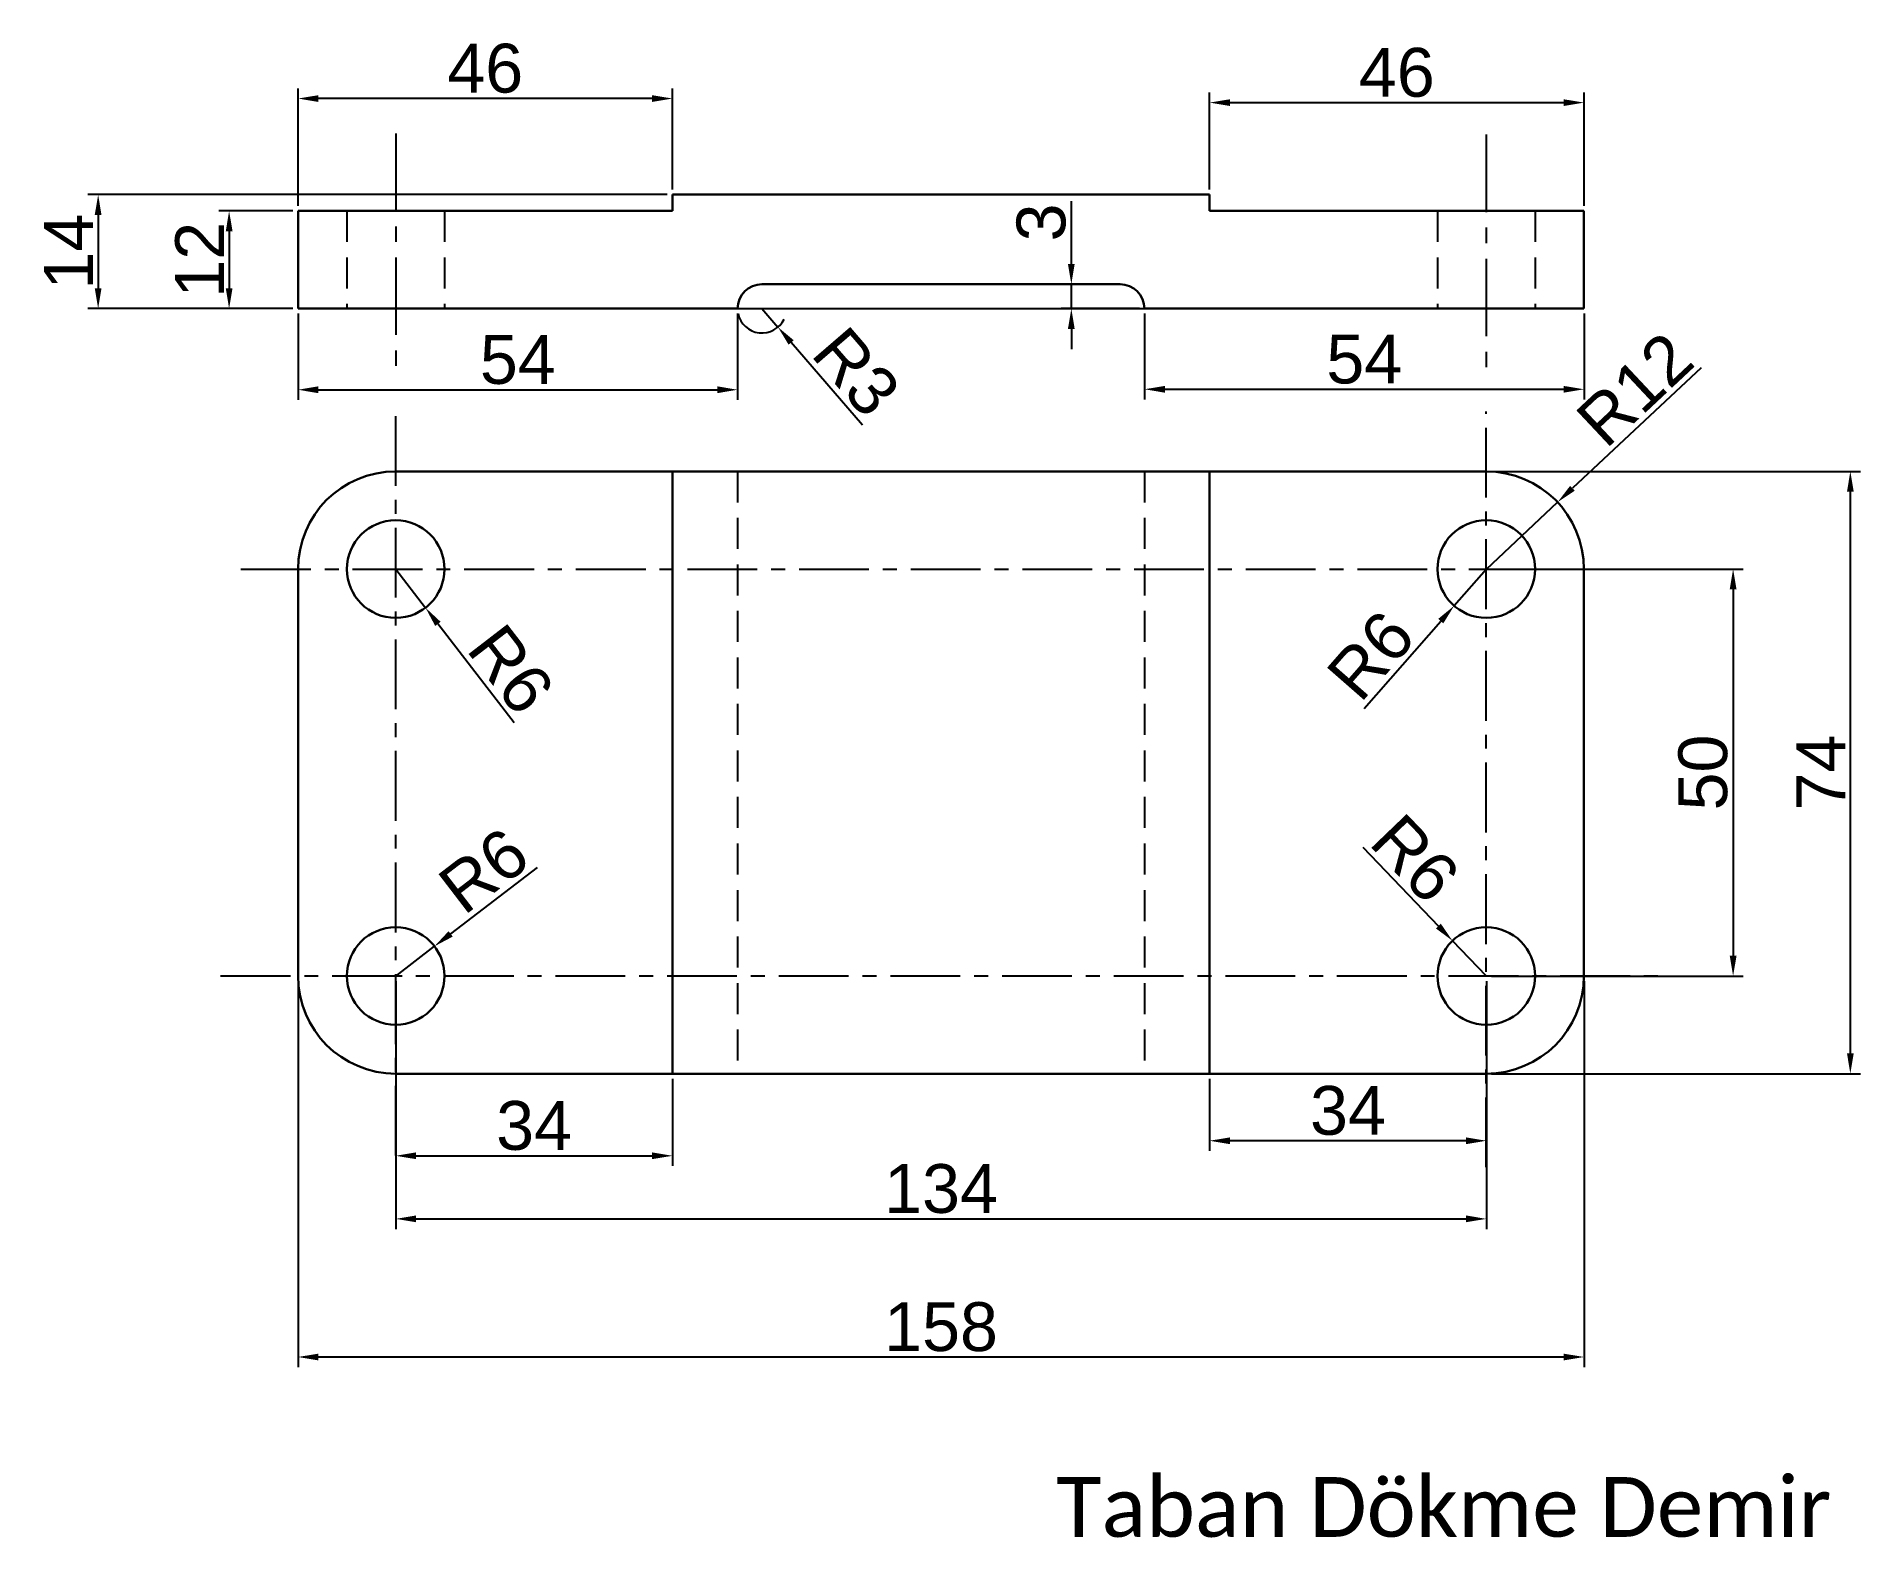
# Model space of a CAD drawing. Header units: millimetres. Extents: x 3713 to 3937, y 1942 to 2126.
import ezdxf

# ---------------------------------------------------------------- set-up
doc = ezdxf.new("R2010")
doc.units = ezdxf.units.MM
doc.header["$LTSCALE"] = 0.3
doc.linetypes.add('CENTER', pattern=[50.8, 31.75, -6.35, 6.35, -6.35])
doc.linetypes.add('DASHED', pattern=[19.05, 12.7, -6.35])
doc.styles.get("Standard").update_dxf_attribs({"font": 'arial.ttf'})
doc.dimstyles.new('ISO-25', dxfattribs={"dimtxt": 6, "dimasz": 2.5, "dimexe": 1.25, "dimexo": 0.625, "dimtad": 1, "dimtxsty": 'Standard', "dimcen": 2.5, "dimadec": 0, "dimazin": 0, "dimtfac": 1, "dimtmove": 0, "dimatfit": 3, "dimfxl": 1, "dimarcsym": 0})

# ---------------------------------------------------------------- blocks, each defined once
blk = doc.blocks.new('*D1')
at = {"color": 0, "lineweight": -2, "ltscale": 0.9, "transparency": 16777216}
for p, q in [((3745.02, 2010.15), (3745.02, 1962.71)), ((3903.02, 2010.15), (3903.02, 1962.71)), ((3747.52, 1963.96), (3900.52, 1963.96))]:
    blk.add_line(p, q, dxfattribs=at)
at = {"color": 0, "ltscale": 0.9, "transparency": 16777216}
for points in [[(3747.52, 1964.37), (3747.52, 1963.54), (3745.02, 1963.96)], [(3900.52, 1964.37), (3900.52, 1963.54), (3903.02, 1963.96)]]:
    blk.add_solid(points, dxfattribs=at)
at = {"layer": 'Defpoints', "color": 0, "ltscale": 0.9, "transparency": 16777216}
for p in [(3745.02, 2010.77), (3903.02, 2010.77), (3903.02, 1963.96)]:
    blk.add_point(p, dxfattribs=at)
at = {"color": 0, "ltscale": 0.9, "transparency": 16777216, "insert": (3824.02, 1967.65), "char_height": 6, "attachment_point": 5}
blk.add_mtext('158', dxfattribs=at)
blk = doc.blocks.new('*D2')
at = {"color": 0, "lineweight": -2, "ltscale": 0.9, "transparency": 16777216}
for p, q in [((3757.02, 2010.15), (3757.02, 1979.68)), ((3891.02, 2010.15), (3891.02, 1979.68)), ((3759.52, 1980.93), (3888.52, 1980.93))]:
    blk.add_line(p, q, dxfattribs=at)
at = {"color": 0, "ltscale": 0.9, "transparency": 16777216}
for points in [[(3759.52, 1981.35), (3759.52, 1980.52), (3757.02, 1980.93)], [(3888.52, 1981.35), (3888.52, 1980.52), (3891.02, 1980.93)]]:
    blk.add_solid(points, dxfattribs=at)
at = {"layer": 'Defpoints', "color": 0, "ltscale": 0.9, "transparency": 16777216}
for p in [(3757.02, 2010.77), (3891.02, 2010.77), (3891.02, 1980.93)]:
    blk.add_point(p, dxfattribs=at)
at = {"color": 0, "ltscale": 0.9, "transparency": 16777216, "insert": (3824.02, 1984.62), "char_height": 6, "attachment_point": 5}
blk.add_mtext('134', dxfattribs=at)
blk = doc.blocks.new('*D3')
at = {"color": 0, "lineweight": -2, "ltscale": 0.9, "transparency": 16777216}
for p, q in [((3757.02, 1998.15), (3757.02, 1987.43)), ((3791.02, 1998.15), (3791.02, 1987.43)), ((3759.52, 1988.68), (3788.52, 1988.68))]:
    blk.add_line(p, q, dxfattribs=at)
at = {"color": 0, "ltscale": 0.9, "transparency": 16777216}
for points in [[(3759.52, 1989.1), (3759.52, 1988.27), (3757.02, 1988.68)], [(3788.52, 1989.1), (3788.52, 1988.27), (3791.02, 1988.68)]]:
    blk.add_solid(points, dxfattribs=at)
at = {"layer": 'Defpoints', "color": 0, "ltscale": 0.9, "transparency": 16777216}
for p in [(3757.02, 1998.77), (3791.02, 1998.77), (3791.02, 1988.68)]:
    blk.add_point(p, dxfattribs=at)
at = {"color": 0, "ltscale": 0.9, "transparency": 16777216, "insert": (3774.02, 1992.37), "char_height": 6, "attachment_point": 5}
blk.add_mtext('34', dxfattribs=at)
blk = doc.blocks.new('*D4')
at = {"color": 0, "lineweight": -2, "ltscale": 0.9, "transparency": 16777216}
for p, q in [((3857.02, 1998.15), (3857.02, 1989.28)), ((3891.02, 1998.15), (3891.02, 1989.28)), ((3888.52, 1990.53), (3859.52, 1990.53))]:
    blk.add_line(p, q, dxfattribs=at)
at = {"color": 0, "ltscale": 0.9, "transparency": 16777216}
for points in [[(3859.52, 1990.94), (3859.52, 1990.11), (3857.02, 1990.53)], [(3888.52, 1990.94), (3888.52, 1990.11), (3891.02, 1990.53)]]:
    blk.add_solid(points, dxfattribs=at)
at = {"layer": 'Defpoints', "color": 0, "ltscale": 0.9, "transparency": 16777216}
for p in [(3857.02, 1998.77), (3891.02, 1998.77), (3857.02, 1990.53)]:
    blk.add_point(p, dxfattribs=at)
at = {"color": 0, "ltscale": 0.9, "transparency": 16777216, "insert": (3874.02, 1994.22), "char_height": 6, "attachment_point": 5}
blk.add_mtext('34', dxfattribs=at)
blk = doc.blocks.new('*D5')
at = {"color": 0, "lineweight": -2, "ltscale": 0.9, "transparency": 16777216}
for p, q in [((3891.64, 2072.77), (3936.99, 2072.77)), ((3935.74, 2070.27), (3935.74, 2001.27)), ((3891.64, 1998.77), (3936.99, 1998.77))]:
    blk.add_line(p, q, dxfattribs=at)
at = {"color": 0, "ltscale": 0.9, "transparency": 16777216}
for points in [[(3935.33, 2070.27), (3936.16, 2070.27), (3935.74, 2072.77)], [(3935.33, 2001.27), (3936.16, 2001.27), (3935.74, 1998.77)]]:
    blk.add_solid(points, dxfattribs=at)
at = {"layer": 'Defpoints', "color": 0, "ltscale": 0.9, "transparency": 16777216}
for p in [(3891.02, 2072.77), (3891.02, 1998.77), (3935.74, 1998.77)]:
    blk.add_point(p, dxfattribs=at)
at = {"color": 0, "ltscale": 0.9, "transparency": 16777216, "insert": (3932.12, 2035.77), "char_height": 6, "attachment_point": 5, "rotation": 90}
blk.add_mtext('74', dxfattribs=at)
blk = doc.blocks.new('*D6')
at = {"color": 0, "lineweight": -2, "ltscale": 0.9, "transparency": 16777216}
for p, q in [((3891.64, 2060.77), (3922.59, 2060.77)), ((3921.34, 2058.27), (3921.34, 2013.27)), ((3891.64, 2010.77), (3922.59, 2010.77))]:
    blk.add_line(p, q, dxfattribs=at)
at = {"color": 0, "ltscale": 0.9, "transparency": 16777216}
for points in [[(3920.92, 2058.27), (3921.76, 2058.27), (3921.34, 2060.77)], [(3920.92, 2013.27), (3921.76, 2013.27), (3921.34, 2010.77)]]:
    blk.add_solid(points, dxfattribs=at)
at = {"layer": 'Defpoints', "color": 0, "ltscale": 0.9, "transparency": 16777216}
for p in [(3891.02, 2060.77), (3891.02, 2010.77), (3921.34, 2010.77)]:
    blk.add_point(p, dxfattribs=at)
at = {"color": 0, "ltscale": 0.9, "transparency": 16777216, "insert": (3917.65, 2035.77), "char_height": 6, "attachment_point": 5, "rotation": 90}
blk.add_mtext('50', dxfattribs=at)
blk = doc.blocks.new('*D7')
at = {"color": 0, "lineweight": -2, "ltscale": 0.9, "transparency": 16777216}
for p, q in [((3917.4, 2085.51), (3901.59, 2070.69)), ((3891.02, 2060.77), (3899.77, 2068.98))]:
    blk.add_line(p, q, dxfattribs=at)
at = {"color": 0, "ltscale": 0.9, "transparency": 16777216}
blk.add_solid([(3901.31, 2070.99), (3901.88, 2070.39), (3899.77, 2068.98)], dxfattribs=at)
at = {"layer": 'Defpoints', "color": 0, "ltscale": 0.9, "transparency": 16777216}
for p in [(3899.77, 2068.98), (3891.02, 2060.77)]:
    blk.add_point(p, dxfattribs=at)
at = {"color": 0, "ltscale": 0.9, "transparency": 16777216, "insert": (3909.25, 2082.86), "char_height": 6, "attachment_point": 5, "rotation": 43.1625}
blk.add_mtext('R12', dxfattribs=at)
blk = doc.blocks.new('*D8')
at = {"color": 0, "lineweight": -2, "ltscale": 0.9, "transparency": 16777216}
for p, q in [((3774.41, 2024.11), (3763.76, 2015.94)), ((3757.02, 2010.77), (3761.78, 2014.42))]:
    blk.add_line(p, q, dxfattribs=at)
at = {"color": 0, "ltscale": 0.9, "transparency": 16777216}
blk.add_solid([(3763.51, 2016.27), (3764.02, 2015.61), (3761.78, 2014.42)], dxfattribs=at)
at = {"layer": 'Defpoints', "color": 0, "ltscale": 0.9, "transparency": 16777216}
for p in [(3761.78, 2014.42), (3757.02, 2010.77)]:
    blk.add_point(p, dxfattribs=at)
at = {"color": 0, "ltscale": 0.9, "transparency": 16777216, "insert": (3767.84, 2023.71), "char_height": 6, "attachment_point": 5, "rotation": 37.4679}
blk.add_mtext('R6', dxfattribs=at)
blk = doc.blocks.new('*D9')
at = {"color": 0, "lineweight": -2, "ltscale": 0.9, "transparency": 16777216}
for p, q in [((3875.83, 2026.58), (3885.13, 2016.9)), ((3891.02, 2010.77), (3886.86, 2015.1))]:
    blk.add_line(p, q, dxfattribs=at)
at = {"color": 0, "ltscale": 0.9, "transparency": 16777216}
blk.add_solid([(3885.43, 2017.19), (3884.83, 2016.61), (3886.86, 2015.1)], dxfattribs=at)
at = {"layer": 'Defpoints', "color": 0, "ltscale": 0.9, "transparency": 16777216}
for p in [(3886.86, 2015.1), (3891.02, 2010.77)]:
    blk.add_point(p, dxfattribs=at)
at = {"color": 0, "ltscale": 0.9, "transparency": 16777216, "insert": (3882.27, 2025.2), "char_height": 6, "attachment_point": 5, "rotation": 313.8535}
blk.add_mtext('R6', dxfattribs=at)
blk = doc.blocks.new('*D10')
at = {"color": 0, "lineweight": -2, "ltscale": 0.9, "transparency": 16777216}
for p, q in [((3891.02, 2060.77), (3887.07, 2056.26)), ((3876.01, 2043.62), (3885.42, 2054.37))]:
    blk.add_line(p, q, dxfattribs=at)
at = {"color": 0, "ltscale": 0.9, "transparency": 16777216}
blk.add_solid([(3885.11, 2054.65), (3885.73, 2054.1), (3887.07, 2056.26)], dxfattribs=at)
at = {"layer": 'Defpoints', "color": 0, "ltscale": 0.9, "transparency": 16777216}
for p in [(3891.02, 2060.77), (3887.07, 2056.26)]:
    blk.add_point(p, dxfattribs=at)
at = {"color": 0, "ltscale": 0.9, "transparency": 16777216, "insert": (3876.83, 2050.16), "char_height": 6, "attachment_point": 5, "rotation": 48.8169}
blk.add_mtext('R6', dxfattribs=at)
blk = doc.blocks.new('*D11')
at = {"color": 0, "lineweight": -2, "ltscale": 0.9, "transparency": 16777216}
for p, q in [((3744.39, 2104.77), (3735.3, 2104.77)), ((3736.55, 2102.27), (3736.55, 2095.27)), ((3744.39, 2092.77), (3735.3, 2092.77))]:
    blk.add_line(p, q, dxfattribs=at)
at = {"color": 0, "ltscale": 0.9, "transparency": 16777216}
for points in [[(3736.14, 2102.27), (3736.97, 2102.27), (3736.55, 2104.77)], [(3736.14, 2095.27), (3736.97, 2095.27), (3736.55, 2092.77)]]:
    blk.add_solid(points, dxfattribs=at)
at = {"layer": 'Defpoints', "color": 0, "ltscale": 0.9, "transparency": 16777216}
for p in [(3745.02, 2104.77), (3736.55, 2092.77), (3745.02, 2092.77)]:
    blk.add_point(p, dxfattribs=at)
at = {"color": 0, "ltscale": 0.9, "transparency": 16777216, "insert": (3732.92, 2098.77), "char_height": 6, "attachment_point": 5, "rotation": 90}
blk.add_mtext('12', dxfattribs=at)
blk = doc.blocks.new('*D12')
at = {"color": 0, "lineweight": -2, "ltscale": 0.9, "transparency": 16777216}
for p, q in [((3790.39, 2106.77), (3719.21, 2106.77)), ((3720.46, 2104.27), (3720.46, 2095.27)), ((3744.39, 2092.77), (3719.21, 2092.77))]:
    blk.add_line(p, q, dxfattribs=at)
at = {"color": 0, "ltscale": 0.9, "transparency": 16777216}
for points in [[(3720.04, 2104.27), (3720.87, 2104.27), (3720.46, 2106.77)], [(3720.04, 2095.27), (3720.87, 2095.27), (3720.46, 2092.77)]]:
    blk.add_solid(points, dxfattribs=at)
at = {"layer": 'Defpoints', "color": 0, "ltscale": 0.9, "transparency": 16777216}
for p in [(3791.02, 2106.77), (3720.46, 2092.77), (3745.02, 2092.77)]:
    blk.add_point(p, dxfattribs=at)
at = {"color": 0, "ltscale": 0.9, "transparency": 16777216, "insert": (3716.82, 2099.77), "char_height": 6, "attachment_point": 5, "rotation": 90}
blk.add_mtext('14', dxfattribs=at)
blk = doc.blocks.new('*D13')
at = {"color": 0, "lineweight": -2, "ltscale": 0.9, "transparency": 16777216}
for p, q in [((3745.02, 2105.4), (3745.02, 2119.83)), ((3788.52, 2118.58), (3747.52, 2118.58)), ((3791.02, 2107.4), (3791.02, 2119.83))]:
    blk.add_line(p, q, dxfattribs=at)
at = {"color": 0, "ltscale": 0.9, "transparency": 16777216}
for points in [[(3747.52, 2118.99), (3747.52, 2118.16), (3745.02, 2118.58)], [(3788.52, 2118.99), (3788.52, 2118.16), (3791.02, 2118.58)]]:
    blk.add_solid(points, dxfattribs=at)
at = {"layer": 'Defpoints', "color": 0, "ltscale": 0.9, "transparency": 16777216}
for p in [(3745.02, 2118.58), (3791.02, 2106.77), (3745.02, 2104.77)]:
    blk.add_point(p, dxfattribs=at)
at = {"color": 0, "ltscale": 0.9, "transparency": 16777216, "insert": (3768.02, 2122.27), "char_height": 6, "attachment_point": 5}
blk.add_mtext('46', dxfattribs=at)
blk = doc.blocks.new('*D14')
at = {"color": 0, "lineweight": -2, "ltscale": 0.9, "transparency": 16777216}
for p, q in [((3745.02, 2092.15), (3745.02, 2081.55)), ((3799.02, 2092.15), (3799.02, 2081.55)), ((3747.52, 2082.8), (3796.52, 2082.8))]:
    blk.add_line(p, q, dxfattribs=at)
at = {"color": 0, "ltscale": 0.9, "transparency": 16777216}
for points in [[(3747.52, 2083.22), (3747.52, 2082.38), (3745.02, 2082.8)], [(3796.52, 2083.22), (3796.52, 2082.38), (3799.02, 2082.8)]]:
    blk.add_solid(points, dxfattribs=at)
at = {"layer": 'Defpoints', "color": 0, "ltscale": 0.9, "transparency": 16777216}
for p in [(3745.02, 2092.77), (3799.02, 2092.77), (3799.02, 2082.8)]:
    blk.add_point(p, dxfattribs=at)
at = {"color": 0, "ltscale": 0.9, "transparency": 16777216, "insert": (3772.02, 2086.48), "char_height": 6, "attachment_point": 5}
blk.add_mtext('54', dxfattribs=at)
blk = doc.blocks.new('*D15')
at = {"color": 0, "lineweight": -2, "ltscale": 0.9, "transparency": 16777216}
for p, q in [((3857.02, 2107.4), (3857.02, 2119.33)), ((3859.52, 2118.08), (3900.52, 2118.08)), ((3903.02, 2105.4), (3903.02, 2119.33))]:
    blk.add_line(p, q, dxfattribs=at)
at = {"color": 0, "ltscale": 0.9, "transparency": 16777216}
for points in [[(3859.52, 2118.49), (3859.52, 2117.66), (3857.02, 2118.08)], [(3900.52, 2118.49), (3900.52, 2117.66), (3903.02, 2118.08)]]:
    blk.add_solid(points, dxfattribs=at)
at = {"layer": 'Defpoints', "color": 0, "ltscale": 0.9, "transparency": 16777216}
for p in [(3903.02, 2118.08), (3857.02, 2106.77), (3903.02, 2104.77)]:
    blk.add_point(p, dxfattribs=at)
at = {"color": 0, "ltscale": 0.9, "transparency": 16777216, "insert": (3880.02, 2121.76), "char_height": 6, "attachment_point": 5}
blk.add_mtext('46', dxfattribs=at)
blk = doc.blocks.new('*D16')
at = {"color": 0, "lineweight": -2, "ltscale": 0.9, "transparency": 16777216}
for p, q in [((3849.02, 2092.15), (3849.02, 2081.61)), ((3903.02, 2092.15), (3903.02, 2081.61)), ((3851.52, 2082.86), (3900.52, 2082.86))]:
    blk.add_line(p, q, dxfattribs=at)
at = {"color": 0, "ltscale": 0.9, "transparency": 16777216}
for points in [[(3851.52, 2083.27), (3851.52, 2082.44), (3849.02, 2082.86)], [(3900.52, 2083.27), (3900.52, 2082.44), (3903.02, 2082.86)]]:
    blk.add_solid(points, dxfattribs=at)
at = {"layer": 'Defpoints', "color": 0, "ltscale": 0.9, "transparency": 16777216}
for p in [(3849.02, 2092.77), (3903.02, 2092.77), (3903.02, 2082.86)]:
    blk.add_point(p, dxfattribs=at)
at = {"color": 0, "ltscale": 0.9, "transparency": 16777216, "insert": (3876.02, 2086.53), "char_height": 6, "attachment_point": 5}
blk.add_mtext('54', dxfattribs=at)
blk = doc.blocks.new('*D17')
at = {"color": 0, "lineweight": -2, "ltscale": 0.9, "transparency": 16777216}
for p, q in [((3802.02, 2092.77), (3803.98, 2090.5)), ((3814.38, 2078.44), (3805.61, 2088.61))]:
    blk.add_line(p, q, dxfattribs=at)
blk.add_arc((3802.02, 2092.77), 3, 191.9366, 334.6659, dxfattribs=at)
at = {"color": 0, "ltscale": 0.9, "transparency": 16777216}
blk.add_solid([(3805.92, 2088.88), (3805.29, 2088.34), (3803.98, 2090.5)], dxfattribs=at)
at = {"layer": 'Defpoints', "color": 0, "ltscale": 0.9, "transparency": 16777216}
for p in [(3802.02, 2092.77), (3803.98, 2090.5)]:
    blk.add_point(p, dxfattribs=at)
at = {"color": 0, "ltscale": 0.9, "transparency": 16777216, "insert": (3813.61, 2084.99), "char_height": 6, "attachment_point": 5, "rotation": 310.7927}
blk.add_mtext('R3', dxfattribs=at)
blk = doc.blocks.new('*D18')
at = {"color": 0, "lineweight": -2, "ltscale": 0.9, "transparency": 16777216}
for p, q in [((3840.03, 2098.27), (3840.03, 2105.95)), ((3843.53, 2095.77), (3838.78, 2095.77)), ((3840.03, 2092.77), (3840.03, 2095.77)), ((3848.39, 2092.77), (3838.78, 2092.77)), ((3840.03, 2090.27), (3840.03, 2087.77))]:
    blk.add_line(p, q, dxfattribs=at)
at = {"color": 0, "ltscale": 0.9, "transparency": 16777216}
for points in [[(3839.61, 2098.27), (3840.44, 2098.27), (3840.03, 2095.77)], [(3839.61, 2090.27), (3840.44, 2090.27), (3840.03, 2092.77)]]:
    blk.add_solid(points, dxfattribs=at)
at = {"layer": 'Defpoints', "color": 0, "ltscale": 0.9, "transparency": 16777216}
for p in [(3840.03, 2095.77), (3844.16, 2095.77), (3849.02, 2092.77)]:
    blk.add_point(p, dxfattribs=at)
at = {"color": 0, "ltscale": 0.9, "transparency": 16777216, "insert": (3836.34, 2103.36), "char_height": 6, "attachment_point": 5, "rotation": 90}
blk.add_mtext('3', dxfattribs=at)
blk = doc.blocks.new('*D19')
at = {"color": 0, "lineweight": -2, "ltscale": 0.9, "transparency": 16777216}
for p, q in [((3757.02, 2060.77), (3760.68, 2056.02)), ((3771.57, 2041.86), (3762.2, 2054.04))]:
    blk.add_line(p, q, dxfattribs=at)
at = {"color": 0, "ltscale": 0.9, "transparency": 16777216}
blk.add_solid([(3762.53, 2054.29), (3761.87, 2053.78), (3760.68, 2056.02)], dxfattribs=at)
at = {"layer": 'Defpoints', "color": 0, "ltscale": 0.9, "transparency": 16777216}
for p in [(3757.02, 2060.77), (3760.68, 2056.02)]:
    blk.add_point(p, dxfattribs=at)
at = {"color": 0, "ltscale": 0.9, "transparency": 16777216, "insert": (3771.17, 2048.44), "char_height": 6, "attachment_point": 5, "rotation": 307.5896}
blk.add_mtext('R6', dxfattribs=at)

msp = doc.modelspace()

# ---------------------------------------------------------------- linework, layer by layer
at = {"linetype": 'CENTER'}
for p, q in [((3757.016, 2114.3), (3757.016, 2084.389)), ((3891.016, 2114.145), (3891.016, 2084.235))]:
    msp.add_line(p, q, dxfattribs=at)
at = {"lineweight": 30}
for p, q in [((3791.016, 2104.771), (3791.016, 2106.771)), ((3791.016, 2106.771), (3857.016, 2106.771)), ((3857.016, 2106.771), (3857.016, 2104.771)), ((3745.016, 2092.771), (3745.016, 2104.771)), ((3745.016, 2104.771), (3791.016, 2104.771)), ((3791.016, 2104.771), (3757.016, 2104.771)), ((3857.016, 2104.771), (3903.016, 2104.771)), ((3903.016, 2104.771), (3903.016, 2092.771)), ((3802.016, 2095.771), (3846.016, 2095.771)), ((3745.016, 2092.771), (3799.016, 2092.771)), ((3903.016, 2092.771), (3849.016, 2092.771)), ((3757.016, 2072.771), (3891.016, 2072.771)), ((3791.016, 2072.771), (3791.016, 1998.771)), ((3857.016, 2072.771), (3857.016, 1998.771)), ((3745.016, 2060.771), (3745.016, 2010.771)), ((3903.016, 2010.771), (3903.016, 2060.771)), ((3757.016, 1998.771), (3891.016, 1998.771))]:
    msp.add_line(p, q, dxfattribs=at)
at = {"linetype": 'DASHED'}
for p, q in [((3751.016, 2104.771), (3751.016, 2092.771)), ((3763.016, 2104.771), (3763.016, 2092.771)), ((3885.016, 2104.771), (3885.016, 2092.771)), ((3897.016, 2104.771), (3897.016, 2092.771)), ((3799.016, 2072.771), (3799.016, 1998.771)), ((3849.016, 2072.771), (3849.016, 1998.771))]:
    msp.add_line(p, q, dxfattribs=at)
at = {"ltscale": 0.9}
msp.add_line((3799.016, 2092.771), (3849.016, 2092.771), dxfattribs=at)
at = {"linetype": 'CENTER', "ltscale": 0.9}
for p, q in [((3757.016, 1988.698), (3757.016, 2080.504)), ((3891.016, 1987.269), (3891.016, 2080.146)), ((3738.009, 2060.771), (3914.26, 2060.771)), ((3735.507, 2010.771), (3913.545, 2010.771))]:
    msp.add_line(p, q, dxfattribs=at)
at = {"lineweight": 30, "ltscale": 0.9}
for centre in [(3757.016, 2060.771), (3891.016, 2060.771), (3757.016, 2010.771), (3891.016, 2010.771)]:
    msp.add_circle(centre, 6, dxfattribs=at)
at = {"lineweight": 30}
for centre, radius, start, end in [((3802.016, 2092.771), 3, 90, 180), ((3846.016, 2092.771), 3, 0, 90), ((3757.016, 2060.771), 12, 90, 180), ((3891.016, 2060.771), 12, 0, 90), ((3757.016, 2010.771), 12, 180, 270), ((3891.016, 2010.771), 12, 270, 0)]:
    msp.add_arc(centre, radius, start, end, dxfattribs=at)

# ---------------------------------------------------------------- texts
at = {"ltscale": 0.9, "insert": (3838.171, 1949.198), "char_height": 8, "attachment_point": 1}
msp.add_mtext_dynamic_manual_height_columns('{\\fCalibri|b0|i0|c162|p34;\\H0.91667x;Taban Dökme Demir}', width=97.62943, gutter_width=12.5, heights=[0], dxfattribs=at)

# ---------------------------------------------------------------- dimensions: what is measured, and where the dimension line sits
at = {"ltscale": 0.9}
for base, p1, p2, picture, middle in [((3745.016, 2118.578), (3791.016, 2106.771), (3745.016, 2104.771), '*D13', (3768.016, 2122.266)), ((3903.016, 2118.076), (3857.016, 2106.771), (3903.016, 2104.771), '*D15', (3880.016, 2121.765)), ((3799.016, 2082.8), (3745.016, 2092.771), (3799.016, 2092.771), '*D14', (3772.016, 2086.476)), ((3903.016, 2082.856), (3849.016, 2092.771), (3903.016, 2092.771), '*D16', (3876.016, 2086.532)), ((3891.016, 1980.933), (3757.016, 2010.771), (3891.016, 2010.771), '*D2', (3824.016, 1984.623)), ((3791.016, 1988.683), (3757.016, 1998.771), (3791.016, 1998.771), '*D3', (3774.016, 1992.373)), ((3857.016, 1990.528), (3891.016, 1998.771), (3857.016, 1998.771), '*D4', (3874.016, 1994.218))]:
    dim = msp.add_linear_dim(base=base, p1=p1, p2=p2, dimstyle='ISO-25', dxfattribs=at)
    dim.commit()
    dim.dimension.update_dxf_attribs({"geometry": picture, "text_midpoint": middle})
for base, p1, p2, picture, middle in [((3720.456, 2092.771), (3791.016, 2106.771), (3745.016, 2092.771), '*D12', (3716.819, 2099.771)), ((3736.554, 2092.771), (3745.016, 2104.771), (3745.016, 2092.771), '*D11', (3732.917, 2098.771)), ((3840.028, 2095.771), (3849.016, 2092.771), (3844.158, 2095.771), '*D18', (3836.337, 2103.361)), ((3935.743, 1998.771), (3891.016, 2072.771), (3891.016, 1998.771), '*D5', (3932.118, 2035.771)), ((3921.339, 2010.771), (3891.016, 2060.771), (3891.016, 2010.771), '*D6', (3917.65, 2035.771))]:
    dim = msp.add_linear_dim(base=base, p1=p1, p2=p2, angle=90, dimstyle='ISO-25', dxfattribs=at)
    dim.commit()
    dim.dimension.update_dxf_attribs({"geometry": picture, "text_midpoint": middle})
for center, mpoint, picture, middle in [((3802.016, 2092.771), (3803.976, 2090.5), '*D17', (3813.606, 2084.99)), ((3891.016, 2010.771), (3886.859, 2015.098), '*D9', (3882.272, 2025.197)), ((3757.016, 2010.771), (3761.778, 2014.421), '*D8', (3767.837, 2023.712))]:
    dim = msp.add_radius_dim(center=center, mpoint=mpoint, dimstyle='ISO-25', dxfattribs=at)
    dim.commit()
    dim.dimension.update_dxf_attribs({"geometry": picture, "text_midpoint": middle})
for center, mpoint, picture, middle in [((3891.016, 2060.771), (3899.769, 2068.98), '*D7', (3911.736, 2080.203)), ((3757.016, 2060.771), (3760.676, 2056.017), '*D19', (3768.243, 2046.188)), ((3891.016, 2060.771), (3887.065, 2056.256), '*D10', (3879.605, 2047.728))]:
    dim = msp.add_radius_dim(center=center, mpoint=mpoint, dimstyle='ISO-25', dxfattribs=at)
    dim.commit()
    dim.dimension.update_dxf_attribs({"geometry": picture, "text_midpoint": middle, "dimtype": 164})
dim = msp.add_linear_dim(base=(3903.016, 1963.957), p1=(3745.016, 2010.771), p2=(3903.016, 2010.771), dimstyle='ISO-25', dxfattribs=at)
dim.commit()
dim.dimension.update_dxf_attribs({"geometry": '*D1', "text_midpoint": (3824.016, 1963.957), "dimtype": 160})

doc.saveas('drawing.dxf')
